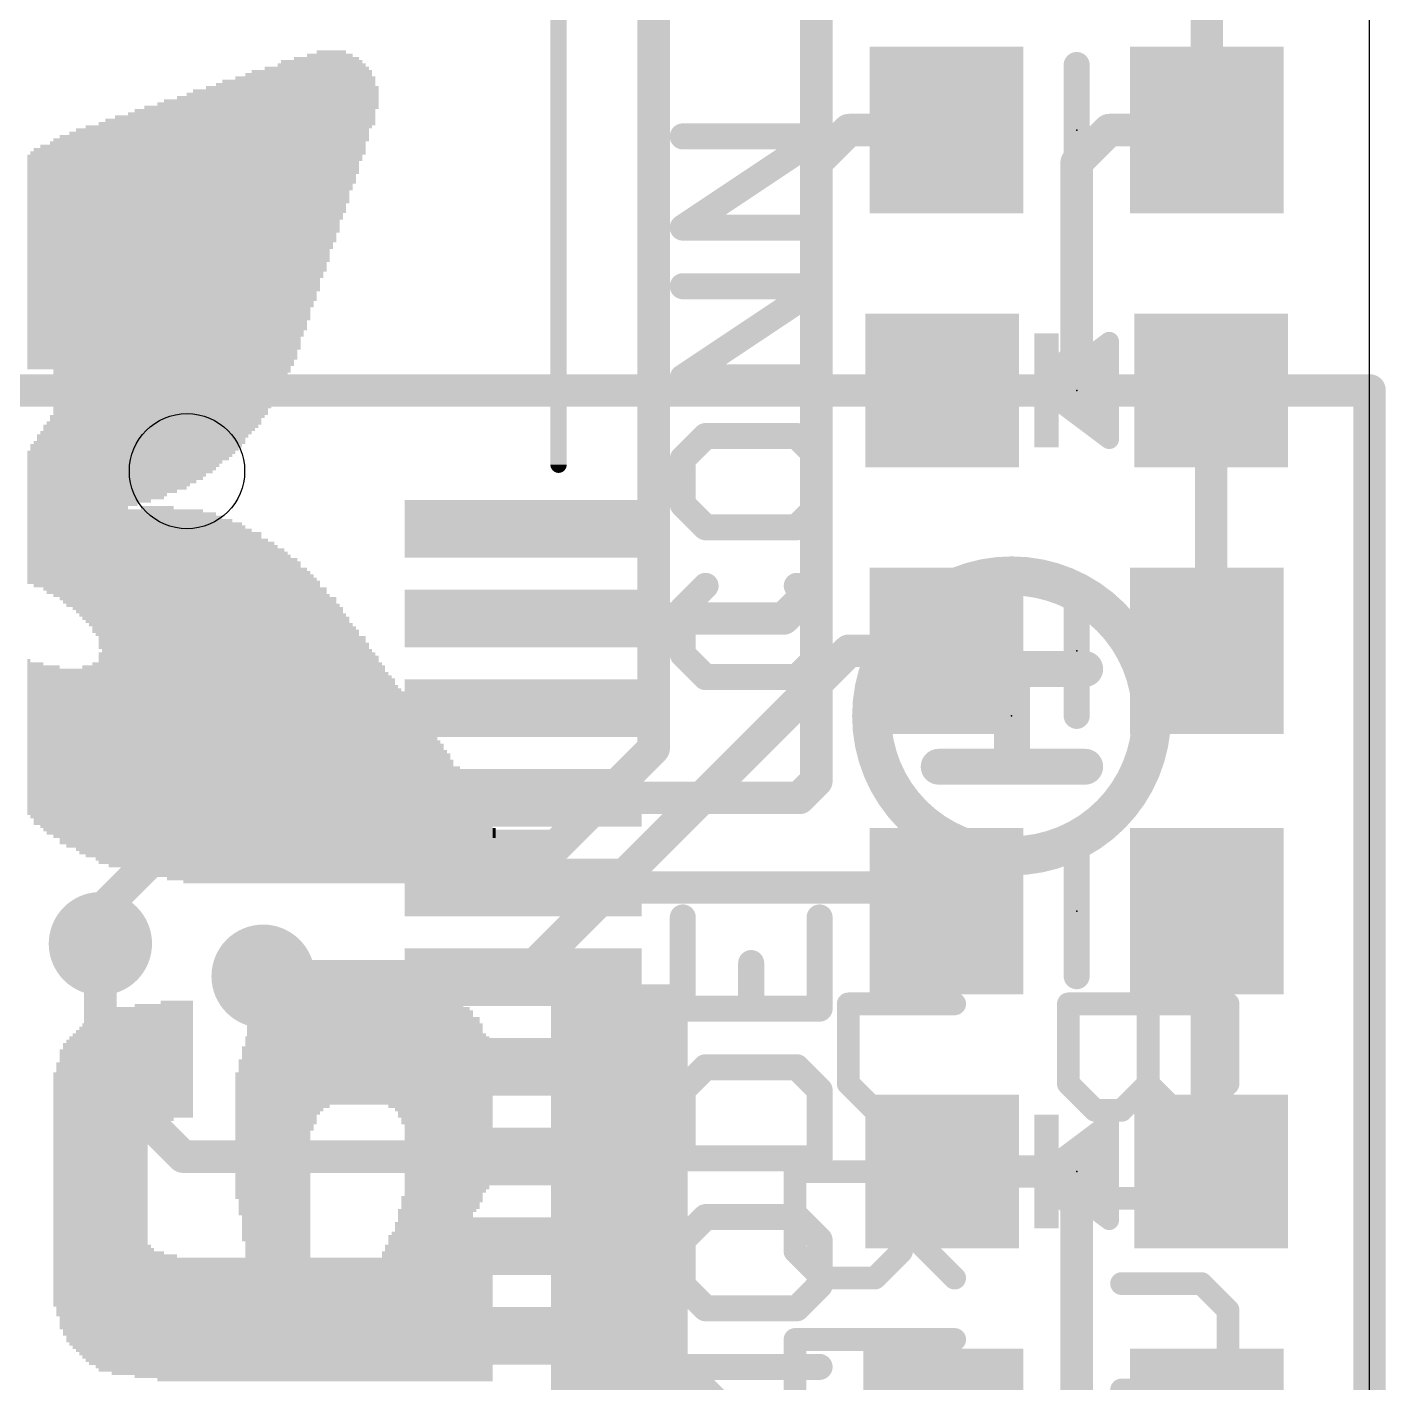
# Model space of a CAD drawing. Extents: x -0.1 to 17.9, y -0.3 to 46.
# Drawn here: x 7.3 to 17.91, y 25.53 to 36.11 of the extents above; entities that cross this region are included whole.
import ezdxf

# ---------------------------------------------------------------- set-up
doc = ezdxf.new("R2010")
doc.units = 0
for name, color, linetype in [('1', 12, 'CONTINUOUS'), ('16', 132, 'CONTINUOUS'), ('18', 110, 'CONTINUOUS'), ('20', 53, 'CONTINUOUS'), ('21', 40, 'CONTINUOUS'), ('22', 6, 'CONTINUOUS'), ('23', 40, 'CONTINUOUS'), ('24', 6, 'CONTINUOUS')]:
    doc.layers.add(name, color=color, linetype=linetype)

# ---------------------------------------------------------------- blocks, each defined once
blk = doc.blocks.new('RECT')
blk.add_solid([(-0.5, -0.5), (0.5, -0.5), (-0.5, 0.5), (0.5, 0.5)])
blk = doc.blocks.new('ROUNDV')
at = {"const_width": 0.5}
blk.add_lwpolyline([(0, -0.25, 1), (0, 0.25, 1), (0, -0.25)], format="xyb", dxfattribs=at)

msp = doc.modelspace()

# ---------------------------------------------------------------- linework, layer by layer
at = {"layer": '1', "const_width": 0.254}
for points in [[(16.51, 35.306), (16.51, 41.148)], [(13.462, 35.052), (13.716, 35.306)], [(13.716, 35.306), (14.478, 35.306)], [(15.494, 35.052), (15.748, 35.306)], [(15.748, 35.306), (16.51, 35.306)], [(13.462, 31.75), (13.462, 35.052)], [(15.494, 33.528), (15.494, 35.052)], [(15.24, 33.274), (15.494, 33.528)], [(17.78, 33.274), (0, 33.274)], [(14.444, 33.274), (15.24, 33.274)], [(16.544, 33.274), (16.544, 31.276)], [(17.78, 0), (17.78, 33.274)], [(13.206, 31.494), (13.462, 31.75)], [(11.175, 31.494), (13.206, 31.494)], [(16.544, 31.276), (16.51, 31.242)], [(13.462, 30.988), (13.716, 31.242)], [(13.716, 31.242), (14.478, 31.242)], [(13.462, 30.226), (13.462, 30.988)], [(13.33, 30.094), (13.462, 30.226)], [(11.175, 30.094), (13.33, 30.094)], [(11.175, 29.394), (14.294, 29.394)], [(14.294, 29.394), (14.478, 29.21)], [(16.51, 29.21), (16.51, 27.212)], [(7.874, 27.94), (7.874, 28.956)], [(9.144, 28.702), (9.144, 28.194)], [(9.344, 27.994), (9.144, 28.194)], [(11.175, 27.994), (9.344, 27.994)], [(8.52, 27.294), (7.874, 27.94)], [(11.175, 27.294), (8.52, 27.294)], [(15.24, 27.178), (14.444, 27.178)], [(15.494, 26.924), (15.24, 27.178)], [(16.51, 27.212), (16.544, 27.178)], [(15.494, 23.876), (15.494, 26.924)]]:
    msp.add_lwpolyline(points, dxfattribs=at)
at = {"layer": '1', "const_width": 0.127}
for points in [[(13.716, 35.3695, 1), (13.716, 35.2425)], [(13.7609, 35.2611, 1), (13.6711, 35.3509)], [(14.478, 35.2425, 1), (14.478, 35.3695)], [(15.748, 35.3695, 1), (15.748, 35.2425)], [(15.7929, 35.2611, 1), (15.7031, 35.3509)], [(16.51, 35.2425, 1), (16.51, 35.3695)], [(16.4465, 35.306, 1), (16.5735, 35.306)], [(13.5255, 35.052, 1), (13.3985, 35.052)], [(13.4171, 35.0969, 1), (13.5069, 35.0071)], [(15.5575, 35.052, 1), (15.4305, 35.052)], [(15.4491, 35.0969, 1), (15.5389, 35.0071)], [(15.5389, 33.4831, 1), (15.4491, 33.5729)], [(15.4305, 33.528, 1), (15.5575, 33.528)], [(14.444, 33.3375, 1), (14.444, 33.2105)], [(15.1951, 33.3189, 1), (15.2849, 33.2291)], [(15.24, 33.2105, 1), (15.24, 33.3375)], [(16.6075, 33.274, 1), (16.4805, 33.274)], [(17.8435, 33.274, 1), (17.7165, 33.274)], [(17.78, 33.2105, 1), (17.78, 33.3375)], [(13.3985, 31.75, 1), (13.5255, 31.75)], [(13.5069, 31.7051, 1), (13.4171, 31.7949)], [(11.175, 31.5575, 1), (11.175, 31.4305)], [(13.1611, 31.5389, 1), (13.2509, 31.4491)], [(13.206, 31.4305, 1), (13.206, 31.5575)], [(16.5889, 31.2311, 1), (16.4991, 31.3209)], [(13.716, 31.3055, 1), (13.716, 31.1785)], [(13.7609, 31.1971, 1), (13.6711, 31.2869)], [(14.478, 31.1785, 1), (14.478, 31.3055)], [(16.4651, 31.2869, 1), (16.5549, 31.1971)], [(16.4805, 31.276, 1), (16.6075, 31.276)], [(13.5255, 30.988, 1), (13.3985, 30.988)], [(13.4171, 31.0329, 1), (13.5069, 30.9431)], [(13.5069, 30.1811, 1), (13.4171, 30.2709)], [(13.3985, 30.226, 1), (13.5255, 30.226)], [(11.175, 30.1575, 1), (11.175, 30.0305)], [(13.2851, 30.1389, 1), (13.3749, 30.0491)], [(13.33, 30.0305, 1), (13.33, 30.1575)], [(11.175, 29.4575, 1), (11.175, 29.3305)], [(14.3389, 29.4389, 1), (14.2491, 29.3491)], [(14.294, 29.3305, 1), (14.294, 29.4575)], [(14.4331, 29.1651, 1), (14.5229, 29.2549)], [(16.5735, 29.21, 1), (16.4465, 29.21)], [(7.9375, 28.956, 1), (7.8105, 28.956)], [(9.2075, 28.702, 1), (9.0805, 28.702)], [(9.1889, 28.2389, 1), (9.0991, 28.1491)], [(9.0805, 28.194, 1), (9.2075, 28.194)], [(9.344, 28.0575, 1), (9.344, 27.9305)], [(9.2991, 27.9491, 1), (9.3889, 28.0389)], [(11.175, 27.9305, 1), (11.175, 28.0575)], [(7.9189, 27.9849, 1), (7.8291, 27.8951)], [(7.8105, 27.94, 1), (7.9375, 27.94)], [(8.52, 27.3575, 1), (8.52, 27.2305)], [(8.4751, 27.2491, 1), (8.5649, 27.3389)], [(11.175, 27.2305, 1), (11.175, 27.3575)], [(14.444, 27.2415, 1), (14.444, 27.1145)], [(15.2849, 27.2229, 1), (15.1951, 27.1331)], [(15.24, 27.1145, 1), (15.24, 27.2415)], [(16.5549, 27.2569, 1), (16.4651, 27.1671)], [(16.4465, 27.212, 1), (16.5735, 27.212)], [(16.4991, 27.1331, 1), (16.5889, 27.2229)], [(15.5575, 26.924, 1), (15.4305, 26.924)], [(15.4491, 26.8791, 1), (15.5389, 26.9689)]]:
    msp.add_lwpolyline(points, format="xyb", dxfattribs=at)
at = {"layer": '16', "const_width": 0.254}
for points in [[(13.462, 30.988), (13.462, 39.116)], [(12.192, 30.48), (12.192, 38.608)], [(17.78, 33.274), (0, 33.274)], [(17.78, 0), (17.78, 33.274)], [(11.176, 28.702), (13.462, 30.988)], [(11.43, 29.718), (12.192, 30.48)], [(7.874, 29.21), (8.382, 29.718)], [(8.382, 29.718), (11.43, 29.718)], [(7.874, 28.956), (7.874, 29.21)], [(11.176, 28.702), (9.144, 28.702)]]:
    msp.add_lwpolyline(points, dxfattribs=at)
at = {"layer": '16', "const_width": 0.127}
for points in [[(17.8435, 33.274, 1), (17.7165, 33.274)], [(17.78, 33.2105, 1), (17.78, 33.3375)], [(13.5069, 30.9431, 1), (13.4171, 31.0329)], [(13.3985, 30.988, 1), (13.5255, 30.988)], [(12.1285, 30.48, 1), (12.2555, 30.48)], [(12.2369, 30.4351, 1), (12.1471, 30.5249)], [(8.382, 29.7815, 1), (8.382, 29.6545)], [(8.4269, 29.6731, 1), (8.3371, 29.7629)], [(11.3851, 29.7629, 1), (11.4749, 29.6731)], [(11.43, 29.6545, 1), (11.43, 29.7815)], [(7.9375, 29.21, 1), (7.8105, 29.21)], [(7.8291, 29.2549, 1), (7.9189, 29.1651)], [(7.8105, 28.956, 1), (7.9375, 28.956)], [(9.144, 28.7655, 1), (9.144, 28.6385)], [(11.1311, 28.7469, 1), (11.2209, 28.6571)], [(11.176, 28.6385, 1), (11.176, 28.7655)]]:
    msp.add_lwpolyline(points, format="xyb", dxfattribs=at)
at = {"layer": '20'}
msp.add_line((17.78, 2.54), (17.78, 43.434), dxfattribs=at)
msp.add_circle((8.55, 32.644), 0.45, dxfattribs=at)
at = {"layer": '21'}
for points, const_width in [([(11.45, 37.294), (11.45, 32.694)], 0.127), ([(15.494, 35.814), (15.494, 34.798)], 0.2032), ([(12.4197, 34.545), (13.4874, 35.2568)], 0.2032), ([(13.4874, 35.2568), (12.4197, 35.2568)], 0.2032), ([(13.4874, 34.545), (12.4197, 34.545)], 0.2032), ([(12.4197, 33.3756), (13.4874, 34.0874)], 0.2032), ([(13.4874, 34.0874), (12.4197, 34.0874)], 0.2032), ([(15.748, 33.655), (15.24, 33.274)], 0.1524), ([(15.748, 32.893), (15.748, 33.655)], 0.1524), ([(15.5787, 33.528), (15.748, 33.528)], 0.1524), ([(13.4874, 33.3756), (12.4197, 33.3756)], 0.2032), ([(15.3755, 33.3756), (15.748, 33.3756)], 0.1524), ([(15.24, 33.274), (15.748, 32.893)], 0.1524), ([(15.3077, 33.2232), (15.748, 33.2232)], 0.1524), ([(15.5109, 33.0708), (15.748, 33.0708)], 0.1524), ([(12.5976, 32.918), (12.4197, 32.7401)], 0.2032), ([(13.3095, 32.918), (12.5976, 32.918)], 0.2032), ([(13.4874, 32.7401), (13.3095, 32.918)], 0.2032), ([(15.7141, 32.9184), (15.748, 32.9184)], 0.1524), ([(12.4197, 32.7401), (12.4197, 32.3841)], 0.2032), ([(13.4874, 32.3841), (13.4874, 32.7401)], 0.2032), ([(12.4197, 32.3841), (12.5976, 32.2062)], 0.2032), ([(13.3095, 32.2062), (13.4874, 32.3841)], 0.2032), ([(12.5976, 32.2062), (13.3095, 32.2062)], 0.2032), ([(12.5976, 31.7486), (12.4197, 31.5707)], 0.2032), ([(13.4874, 31.5707), (13.3095, 31.7486)], 0.2032), ([(15.494, 30.734), (15.494, 31.75)], 0.2032), ([(12.4197, 31.5707), (12.4197, 31.2148)], 0.2032), ([(13.4874, 31.2148), (13.4874, 31.5707)], 0.2032), ([(12.4197, 31.2148), (12.5976, 31.0368)], 0.2032), ([(13.3095, 31.0368), (13.4874, 31.2148)], 0.2032), ([(12.5976, 31.0368), (13.3095, 31.0368)], 0.2032), ([(15.494, 28.702), (15.494, 29.718)], 0.2032), ([(12.4197, 29.1608), (12.4197, 28.449)], 0.2032), ([(13.4874, 28.449), (13.4874, 29.1608)], 0.2032), ([(12.9535, 28.449), (12.9535, 28.8049)], 0.2032), ([(12.4197, 28.449), (13.4874, 28.449)], 0.2032), ([(12.5976, 27.9914), (12.4197, 27.8135)], 0.2032), ([(13.3095, 27.9914), (12.5976, 27.9914)], 0.2032), ([(13.4874, 27.8135), (13.3095, 27.9914)], 0.2032), ([(12.4197, 27.8135), (12.4197, 27.2796)], 0.2032), ([(13.4874, 27.2796), (13.4874, 27.8135)], 0.2032), ([(15.748, 27.559), (15.24, 27.178)], 0.1524), ([(15.748, 26.797), (15.748, 27.559)], 0.1524), ([(15.5787, 27.432), (15.748, 27.432)], 0.1524), ([(12.4197, 27.2796), (13.4874, 27.2796)], 0.2032), ([(15.24, 27.178), (15.748, 26.797)], 0.1524), ([(15.3755, 27.2796), (15.748, 27.2796)], 0.1524), ([(15.3077, 27.1272), (15.748, 27.1272)], 0.1524), ([(15.5109, 26.9748), (15.748, 26.9748)], 0.1524), ([(12.5976, 26.822), (12.4197, 26.6441)], 0.2032), ([(13.3095, 26.822), (12.5976, 26.822)], 0.2032), ([(13.4874, 26.6441), (13.3095, 26.822)], 0.2032), ([(15.7141, 26.8224), (15.748, 26.8224)], 0.1524), ([(12.4197, 26.6441), (12.4197, 26.2882)], 0.2032), ([(13.4874, 26.2882), (13.4874, 26.6441)], 0.2032), ([(12.4197, 26.2882), (12.5976, 26.1102)], 0.2032), ([(13.3095, 26.1102), (13.4874, 26.2882)], 0.2032), ([(12.5976, 26.1102), (13.3095, 26.1102)], 0.2032), ([(12.7756, 25.2967), (12.4197, 25.6526)], 0.2032), ([(12.4197, 25.6526), (13.4874, 25.6526)], 0.2032), ([(15.494, 25.654), (15.494, 24.638)], 0.2032)]:
    msp.add_lwpolyline(points, dxfattribs=dict(at, const_width=const_width))
for points, const_width in [([(15.5448, 35.814, 1), (15.4432, 35.814)], 0.1016), ([(12.4197, 35.3076, 1), (12.4197, 35.206)], 0.1016), ([(13.5156, 35.2145, 1), (13.4592, 35.2991)], 0.1016), ([(13.4874, 35.206, 1), (13.4874, 35.3076)], 0.1016), ([(15.4432, 34.798, 1), (15.5448, 34.798)], 0.1016), ([(12.4197, 34.5958, 1), (12.4197, 34.4942)], 0.1016), ([(12.3915, 34.5873, 1), (12.4479, 34.5027)], 0.1016), ([(13.4874, 34.4942, 1), (13.4874, 34.5958)], 0.1016), ([(12.4197, 34.1382, 1), (12.4197, 34.0366)], 0.1016), ([(13.5156, 34.0451, 1), (13.4592, 34.1297)], 0.1016), ([(13.4874, 34.0366, 1), (13.4874, 34.1382)], 0.1016), ([(15.7861, 33.655, 1), (15.7099, 33.655)], 0.0762), ([(15.7709, 33.6245, 1), (15.7251, 33.6855)], 0.0762), ([(15.5787, 33.5661, 1), (15.5787, 33.4899)], 0.0762), ([(15.748, 33.4899, 1), (15.748, 33.5661)], 0.0762), ([(12.4197, 33.4264, 1), (12.4197, 33.3248)], 0.1016), ([(12.3915, 33.4179, 1), (12.4479, 33.3333)], 0.1016), ([(13.4874, 33.3248, 1), (13.4874, 33.4264)], 0.1016), ([(15.3755, 33.4137, 1), (15.3755, 33.3375)], 0.0762), ([(15.748, 33.3375, 1), (15.748, 33.4137)], 0.0762), ([(15.2629, 33.3045, 1), (15.2171, 33.2435)], 0.0762), ([(15.2171, 33.3045, 1), (15.2629, 33.2435)], 0.0762), ([(15.3077, 33.2613, 1), (15.3077, 33.1851)], 0.0762), ([(15.748, 33.1851, 1), (15.748, 33.2613)], 0.0762), ([(15.5109, 33.1089, 1), (15.5109, 33.0327)], 0.0762), ([(15.748, 33.0327, 1), (15.748, 33.1089)], 0.0762), ([(12.5976, 32.9688, 1), (12.5976, 32.8672)], 0.1016), ([(12.6336, 32.8821, 1), (12.5617, 32.9539)], 0.1016), ([(13.3454, 32.9539, 1), (13.2735, 32.8821)], 0.1016), ([(13.3095, 32.8672, 1), (13.3095, 32.9688)], 0.1016), ([(15.7141, 32.9565, 1), (15.7141, 32.8803)], 0.0762), ([(15.748, 32.8803, 1), (15.748, 32.9565)], 0.0762), ([(15.7099, 32.893, 1), (15.7861, 32.893)], 0.0762), ([(15.7251, 32.8625, 1), (15.7709, 32.9235)], 0.0762), ([(12.4705, 32.7401, 1), (12.3689, 32.7401)], 0.1016), ([(12.3838, 32.776, 1), (12.4556, 32.7041)], 0.1016), ([(13.5382, 32.7401, 1), (13.4366, 32.7401)], 0.1016), ([(13.4515, 32.7041, 1), (13.5233, 32.776)], 0.1016), ([(11.4183, 32.694, 1), (11.4818, 32.694)], 0.0635), ([(12.4556, 32.4201, 1), (12.3838, 32.3482)], 0.1016), ([(13.5233, 32.3482, 1), (13.4515, 32.4201)], 0.1016), ([(12.3689, 32.3841, 1), (12.4705, 32.3841)], 0.1016), ([(13.4366, 32.3841, 1), (13.5382, 32.3841)], 0.1016), ([(12.5976, 32.257, 1), (12.5976, 32.1554)], 0.1016), ([(12.5617, 32.1703, 1), (12.6336, 32.2421)], 0.1016), ([(13.2735, 32.2421, 1), (13.3454, 32.1703)], 0.1016), ([(13.3095, 32.1554, 1), (13.3095, 32.257)], 0.1016), ([(12.6336, 31.7127, 1), (12.5617, 31.7845)], 0.1016), ([(13.3454, 31.7845, 1), (13.2735, 31.7127)], 0.1016), ([(15.5448, 31.75, 1), (15.4432, 31.75)], 0.1016), ([(12.4705, 31.5707, 1), (12.3689, 31.5707)], 0.1016), ([(12.3838, 31.6066, 1), (12.4556, 31.5347)], 0.1016), ([(13.5382, 31.5707, 1), (13.4366, 31.5707)], 0.1016), ([(13.4515, 31.5347, 1), (13.5233, 31.6066)], 0.1016), ([(12.4556, 31.2507, 1), (12.3838, 31.1788)], 0.1016), ([(13.5233, 31.1788, 1), (13.4515, 31.2507)], 0.1016), ([(12.3689, 31.2148, 1), (12.4705, 31.2148)], 0.1016), ([(13.4366, 31.2148, 1), (13.5382, 31.2148)], 0.1016), ([(12.5976, 31.0876, 1), (12.5976, 30.986)], 0.1016), ([(12.5617, 31.0009, 1), (12.6336, 31.0727)], 0.1016), ([(13.2735, 31.0727, 1), (13.3454, 31.0009)], 0.1016), ([(13.3095, 30.986, 1), (13.3095, 31.0876)], 0.1016), ([(15.4432, 30.734, 1), (15.5448, 30.734)], 0.1016), ([(15.5448, 29.718, 1), (15.4432, 29.718)], 0.1016), ([(12.4705, 29.1608, 1), (12.3689, 29.1608)], 0.1016), ([(13.5382, 29.1608, 1), (13.4366, 29.1608)], 0.1016), ([(13.0043, 28.8049, 1), (12.9027, 28.8049)], 0.1016), ([(15.4432, 28.702, 1), (15.5448, 28.702)], 0.1016), ([(12.4197, 28.4998, 1), (12.4197, 28.3982)], 0.1016), ([(13.4874, 28.3982, 1), (13.4874, 28.4998)], 0.1016), ([(12.3689, 28.449, 1), (12.4705, 28.449)], 0.1016), ([(12.9027, 28.449, 1), (13.0043, 28.449)], 0.1016), ([(13.4366, 28.449, 1), (13.5382, 28.449)], 0.1016), ([(12.5976, 28.0422, 1), (12.5976, 27.9406)], 0.1016), ([(12.6336, 27.9555, 1), (12.5617, 28.0273)], 0.1016), ([(13.3454, 28.0273, 1), (13.2735, 27.9555)], 0.1016), ([(13.3095, 27.9406, 1), (13.3095, 28.0422)], 0.1016), ([(12.4705, 27.8135, 1), (12.3689, 27.8135)], 0.1016), ([(12.3838, 27.8494, 1), (12.4556, 27.7775)], 0.1016), ([(13.5382, 27.8135, 1), (13.4366, 27.8135)], 0.1016), ([(13.4515, 27.7775, 1), (13.5233, 27.8494)], 0.1016), ([(15.7861, 27.559, 1), (15.7099, 27.559)], 0.0762), ([(15.7709, 27.5285, 1), (15.7251, 27.5895)], 0.0762), ([(15.5787, 27.4701, 1), (15.5787, 27.3939)], 0.0762), ([(15.748, 27.3939, 1), (15.748, 27.4701)], 0.0762), ([(12.4197, 27.3304, 1), (12.4197, 27.2288)], 0.1016), ([(13.4874, 27.2288, 1), (13.4874, 27.3304)], 0.1016), ([(12.3689, 27.2796, 1), (12.4705, 27.2796)], 0.1016), ([(13.4366, 27.2796, 1), (13.5382, 27.2796)], 0.1016), ([(15.2629, 27.2085, 1), (15.2171, 27.1475)], 0.0762), ([(15.3755, 27.3177, 1), (15.3755, 27.2415)], 0.0762), ([(15.748, 27.2415, 1), (15.748, 27.3177)], 0.0762), ([(15.2171, 27.2085, 1), (15.2629, 27.1475)], 0.0762), ([(15.3077, 27.1653, 1), (15.3077, 27.0891)], 0.0762), ([(15.748, 27.0891, 1), (15.748, 27.1653)], 0.0762), ([(15.5109, 27.0129, 1), (15.5109, 26.9367)], 0.0762), ([(15.748, 26.9367, 1), (15.748, 27.0129)], 0.0762), ([(12.5976, 26.8728, 1), (12.5976, 26.7712)], 0.1016), ([(12.6336, 26.7861, 1), (12.5617, 26.8579)], 0.1016), ([(13.3454, 26.8579, 1), (13.2735, 26.7861)], 0.1016), ([(13.3095, 26.7712, 1), (13.3095, 26.8728)], 0.1016), ([(15.7141, 26.8605, 1), (15.7141, 26.7843)], 0.0762), ([(15.7099, 26.797, 1), (15.7861, 26.797)], 0.0762), ([(15.7251, 26.7665, 1), (15.7709, 26.8275)], 0.0762), ([(15.748, 26.7843, 1), (15.748, 26.8605)], 0.0762), ([(12.4705, 26.6441, 1), (12.3689, 26.6441)], 0.1016), ([(12.3838, 26.68, 1), (12.4556, 26.6081)], 0.1016), ([(13.5382, 26.6441, 1), (13.4366, 26.6441)], 0.1016), ([(13.4515, 26.6081, 1), (13.5233, 26.68)], 0.1016), ([(12.4556, 26.3241, 1), (12.3838, 26.2522)], 0.1016), ([(12.3689, 26.2882, 1), (12.4705, 26.2882)], 0.1016), ([(13.4366, 26.2882, 1), (13.5382, 26.2882)], 0.1016), ([(13.5233, 26.2522, 1), (13.4515, 26.3241)], 0.1016), ([(12.5976, 26.161, 1), (12.5976, 26.0594)], 0.1016), ([(12.5617, 26.0743, 1), (12.6336, 26.1461)], 0.1016), ([(13.2735, 26.1461, 1), (13.3454, 26.0743)], 0.1016), ([(13.3095, 26.0594, 1), (13.3095, 26.161)], 0.1016), ([(12.4556, 25.6885, 1), (12.3838, 25.6167)], 0.1016), ([(12.4197, 25.7034, 1), (12.4197, 25.6018)], 0.1016), ([(13.4874, 25.6018, 1), (13.4874, 25.7034)], 0.1016), ([(15.5448, 25.654, 1), (15.4432, 25.654)], 0.1016)]:
    msp.add_lwpolyline(points, format="xyb", dxfattribs=dict(at, const_width=const_width))
at = {"layer": '22'}
for points, const_width in [([(14.986, 29.6416, 1), (14.986, 31.8264, 1), (14.986, 29.6416)], 0.3048), ([(14.4168, 31.1697, 1), (14.4168, 31.03)], 0.1397), ([(15.0587, 31.0998, 1), (14.919, 31.0998)], 0.1397), ([(15.5608, 31.03, 1), (15.5608, 31.1697)], 0.1397), ([(14.4168, 30.407, 1), (14.4168, 30.2673)], 0.1397), ([(15.5608, 30.2673, 1), (15.5608, 30.407)], 0.1397), ([(14.919, 30.3372, 1), (15.0587, 30.3372)], 0.1397), ([(13.7111, 28.5306, 1), (13.7111, 28.4416)], 0.0889), ([(13.7555, 28.4861, 1), (13.6666, 28.4861)], 0.0889), ([(14.5415, 28.4416, 1), (14.5415, 28.5306)], 0.0889), ([(15.4294, 28.5306, 1), (15.4294, 28.4416)], 0.0889), ([(15.4739, 28.4861, 1), (15.385, 28.4861)], 0.0889), ([(16.0967, 28.4861, 1), (16.0078, 28.4861)], 0.0889), ([(16.7196, 28.4861, 1), (16.6306, 28.4861)], 0.0889), ([(16.6751, 28.4416, 1), (16.6751, 28.5306)], 0.0889), ([(13.7425, 27.8947, 1), (13.6796, 27.8318)], 0.0889), ([(13.6666, 27.8633, 1), (13.7555, 27.8633)], 0.0889), ([(15.4609, 27.8947, 1), (15.398, 27.8318)], 0.0889), ([(15.385, 27.8633, 1), (15.4739, 27.8633)], 0.0889), ([(16.0837, 27.8947, 1), (16.0208, 27.8318)], 0.0889), ([(16.0078, 27.8633, 1), (16.0967, 27.8633)], 0.0889), ([(16.0837, 27.8318, 1), (16.0208, 27.8947)], 0.0889), ([(16.6306, 27.8633, 1), (16.7196, 27.8633)], 0.0889), ([(16.7065, 27.8318, 1), (16.6437, 27.8947)], 0.0889), ([(13.9187, 27.7001, 1), (13.9187, 27.6112)], 0.0889), ([(13.8872, 27.6242, 1), (13.9501, 27.6871)], 0.0889), ([(14.5415, 27.6112, 1), (14.5415, 27.7001)], 0.0889), ([(15.637, 27.7001, 1), (15.637, 27.6112)], 0.0889), ([(15.6056, 27.6242, 1), (15.6685, 27.6871)], 0.0889), ([(15.8132, 27.6871, 1), (15.8761, 27.6242)], 0.0889), ([(15.8447, 27.6112, 1), (15.8447, 27.7001)], 0.0889), ([(16.2599, 27.7001, 1), (16.2599, 27.6112)], 0.0889), ([(16.2285, 27.6242, 1), (16.2913, 27.6871)], 0.0889), ([(16.4361, 27.6871, 1), (16.4989, 27.6242)], 0.0889), ([(16.4675, 27.6112, 1), (16.4675, 27.7001)], 0.0889), ([(13.2958, 27.2208, 1), (13.2958, 27.1319)], 0.0889), ([(13.3403, 27.1764, 1), (13.2514, 27.1764)], 0.0889), ([(14.1707, 27.1764, 1), (14.0818, 27.1764)], 0.0889), ([(14.5415, 27.1319, 1), (14.5415, 27.2208)], 0.0889), ([(15.4739, 27.1764, 1), (15.385, 27.1764)], 0.0889), ([(16.7196, 27.1764, 1), (16.6306, 27.1764)], 0.0889), ([(15.4294, 27.0132, 1), (15.4294, 26.9243)], 0.0889), ([(16.6751, 26.9243, 1), (16.6751, 27.0132)], 0.0889), ([(15.385, 26.9688, 1), (15.4739, 26.9688)], 0.0889), ([(14.1577, 26.7926, 1), (14.0949, 26.7297)], 0.0889), ([(16.6306, 26.7612, 1), (16.7196, 26.7612)], 0.0889), ([(13.3273, 26.585, 1), (13.2644, 26.5221)], 0.0889), ([(14.1577, 26.5221, 1), (14.0949, 26.585)], 0.0889), ([(13.2514, 26.5535, 1), (13.3403, 26.5535)], 0.0889), ([(14.0818, 26.5535, 1), (14.1707, 26.5535)], 0.0889), ([(13.5034, 26.3904, 1), (13.5034, 26.3015)], 0.0889), ([(13.472, 26.3145, 1), (13.5349, 26.3774)], 0.0889), ([(13.8872, 26.3774, 1), (13.9501, 26.3145)], 0.0889), ([(13.9187, 26.3015, 1), (13.9187, 26.3904)], 0.0889), ([(14.5101, 26.3145, 1), (14.5729, 26.3774)], 0.0889), ([(15.8447, 26.3477, 1), (15.8447, 26.2588)], 0.0889), ([(16.4989, 26.3347, 1), (16.4361, 26.2718)], 0.0889), ([(16.4675, 26.2588, 1), (16.4675, 26.3477)], 0.0889), ([(16.7196, 26.0956, 1), (16.6306, 26.0956)], 0.0889), ([(16.6437, 26.0642, 1), (16.7065, 26.127)], 0.0889), ([(13.2958, 25.9111, 1), (13.2958, 25.8222)], 0.0889), ([(13.3403, 25.8666, 1), (13.2514, 25.8666)], 0.0889), ([(13.9631, 25.8666, 1), (13.8742, 25.8666)], 0.0889), ([(14.5415, 25.8222, 1), (14.5415, 25.9111)], 0.0889), ([(15.8447, 25.5172, 1), (15.8447, 25.4283)], 0.0889), ([(16.6751, 25.4283, 1), (16.6751, 25.5172)], 0.0889)]:
    msp.add_lwpolyline(points, format="xyb", dxfattribs=dict(at, const_width=const_width))
for points, const_width in [([(15.5608, 31.0998), (14.4168, 31.0998)], 0.2794), ([(14.9888, 31.0998), (14.9888, 30.3372)], 0.2794), ([(14.4168, 30.3372), (15.5608, 30.3372)], 0.2794), ([(14.5415, 28.4861), (13.7111, 28.4861)], 0.1778), ([(13.7111, 28.4861), (13.7111, 27.8633)], 0.1778), ([(16.6751, 28.4861), (15.4294, 28.4861)], 0.1778), ([(15.4294, 28.4861), (15.4294, 27.8633)], 0.1778), ([(16.0523, 28.4861), (16.0523, 27.8633)], 0.1778), ([(16.6751, 27.8633), (16.6751, 28.4861)], 0.1778), ([(13.7111, 27.8633), (13.9187, 27.6557)], 0.1778), ([(15.4294, 27.8633), (15.637, 27.6557)], 0.1778), ([(15.8447, 27.6557), (16.0523, 27.8633)], 0.1778), ([(16.0523, 27.8633), (16.2599, 27.6557)], 0.1778), ([(16.4675, 27.6557), (16.6751, 27.8633)], 0.1778), ([(13.9187, 27.6557), (14.5415, 27.6557)], 0.1778), ([(15.637, 27.6557), (15.8447, 27.6557)], 0.1778), ([(16.2599, 27.6557), (16.4675, 27.6557)], 0.1778), ([(14.5415, 27.1764), (13.2958, 27.1764)], 0.1778), ([(13.2958, 27.1764), (13.2958, 26.5535)], 0.1778), ([(14.1263, 26.5535), (14.1263, 27.1764)], 0.1778), ([(15.4294, 27.1764), (15.4294, 26.9688)], 0.1778), ([(16.6751, 27.1764), (16.6751, 26.7612)], 0.1778), ([(15.4294, 26.9688), (16.6751, 26.9688)], 0.1778), ([(14.1263, 26.7612), (14.5415, 26.3459)], 0.1778), ([(13.2958, 26.5535), (13.5034, 26.3459)], 0.1778), ([(13.9187, 26.3459), (14.1263, 26.5535)], 0.1778), ([(13.5034, 26.3459), (13.9187, 26.3459)], 0.1778), ([(15.8447, 26.3032), (16.4675, 26.3032)], 0.1778), ([(16.4675, 26.3032), (16.6751, 26.0956)], 0.1778), ([(16.6751, 26.0956), (16.6751, 25.4728)], 0.1778), ([(14.5415, 25.8666), (13.2958, 25.8666)], 0.1778), ([(13.2958, 25.8666), (13.2958, 25.0362)], 0.1778), ([(13.9187, 25.8666), (13.9187, 25.4514)], 0.1778), ([(16.6751, 25.4728), (15.8447, 25.4728)], 0.1778)]:
    msp.add_lwpolyline(points, dxfattribs=dict(at, const_width=const_width))
at = {"layer": '23'}
for p in [(15.494, 35.306), (15.494, 33.274), (15.494, 31.242), (15.494, 29.21), (15.494, 27.178)]:
    msp.add_point(p, dxfattribs=at)
at = {"layer": '24'}
msp.add_point((14.986, 30.734), dxfattribs=at)

# ---------------------------------------------------------------- block references
at = {"layer": '1'}
for p, xscale, yscale in [((14.478, 35.306), 1.2, 1.3), ((16.51, 35.306), 1.2, 1.3), ((11.175, 32.194), 1.85, 0.45), ((11.175, 31.494), 1.85, 0.45), ((11.175, 30.794), 1.85, 0.45), ((11.175, 30.094), 1.85, 0.45), ((11.175, 29.394), 1.85, 0.45), ((11.175, 28.694), 1.85, 0.45), ((11.175, 27.994), 1.85, 0.45), ((11.175, 27.294), 1.85, 0.45), ((11.175, 26.594), 1.85, 0.45), ((11.175, 25.894), 1.85, 0.45), ((14.478, 25.146), 1.2, 1.3), ((16.51, 25.146), 1.2, 1.3)]:
    msp.add_blockref('RECT', p, dxfattribs=dict(at, xscale=xscale, yscale=yscale))
at = {"layer": '1', "xscale": 1.2}
for p, yscale, rotation in [((14.444, 33.274), 1.2, 90), ((16.544, 33.274), 1.2, 90), ((14.478, 31.242), 1.3, 180), ((16.51, 31.242), 1.3, 180), ((14.478, 29.21), 1.3, 180), ((16.51, 29.21), 1.3, 180), ((14.444, 27.178), 1.2, 90), ((16.544, 27.178), 1.2, 90)]:
    msp.add_blockref('RECT', p, dxfattribs=dict(at, yscale=yscale, rotation=rotation))
at = {"layer": '18', "xscale": 0.8064, "yscale": 0.8064}
for p in [(7.874, 28.956), (7.874, 28.956), (9.144, 28.702), (9.144, 28.702)]:
    msp.add_blockref('ROUNDV', p, dxfattribs=at)
at = {"layer": '21', "xscale": 0.889, "yscale": 0.1905, "rotation": 90}
for p in [(15.2583, 33.274), (15.2583, 27.178)]:
    msp.add_blockref('RECT', p, dxfattribs=at)
at = {"layer": '22', "yscale": 0.0254, "rotation": 270}
for p, xscale in [((9.2964, 34.5821), 2.54), ((9.3218, 34.6075), 2.4892), ((9.3472, 34.6329), 2.4384), ((9.3726, 34.6583), 2.3876), ((9.398, 34.6964), 2.3622), ((9.4234, 34.7345), 2.286), ((9.4488, 34.7853), 2.1844), ((9.4742, 34.8107), 2.1336), ((9.4996, 34.8615), 2.0828), ((9.525, 34.9123), 1.9812), ((9.5504, 34.9377), 1.9304), ((9.5758, 34.9885), 1.8796), ((9.6012, 35.0393), 1.778), ((9.6266, 35.0647), 1.7272), ((9.652, 35.1028), 1.651), ((9.6774, 35.1536), 1.5494), ((9.7028, 35.179), 1.4986), ((9.7282, 35.2171), 1.4224), ((9.7536, 35.2679), 1.3208), ((9.779, 35.2933), 1.27), ((9.8044, 35.3187), 1.1684), ((9.8298, 35.3695), 1.0668), ((9.8552, 35.3822), 0.9906), ((9.8806, 35.4203), 0.9144), ((9.906, 35.4584), 0.7874), ((9.017, 34.3281), 2.8448), ((9.0424, 34.3408), 2.8194), ((9.0678, 34.3662), 2.8194), ((9.0932, 34.3789), 2.794), ((9.1186, 34.3916), 2.7686), ((9.144, 34.417), 2.7178), ((9.1694, 34.4424), 2.7178), ((9.1948, 34.4678), 2.667), ((9.2202, 34.4932), 2.6162), ((9.2456, 34.4932), 2.6162), ((9.271, 34.544), 2.5654), ((9.9314, 35.4711), 0.7112), ((9.9568, 35.5092), 0.5842), ((9.9822, 35.5473), 0.4572), ((8.7122, 34.1376), 3.0226), ((8.7376, 34.1376), 3.0226), ((8.763, 34.1503), 2.9972), ((8.7884, 34.1757), 2.9972), ((8.8138, 34.1884), 2.9718), ((8.8392, 34.2138), 2.9718), ((8.8646, 34.2138), 2.9718), ((8.89, 34.2265), 2.9464), ((8.9154, 34.2392), 2.921), ((8.9408, 34.2646), 2.921), ((8.9662, 34.2773), 2.8956), ((8.9916, 34.29), 2.8702), ((10.0076, 35.5346), 0.381), ((10.033, 35.56), 0.1778), ((8.382, 33.9979), 3.0988), ((8.4074, 34.0106), 3.0734), ((8.4328, 34.0106), 3.0734), ((8.4582, 34.0106), 3.0734), ((8.4836, 34.036), 3.0734), ((8.509, 34.036), 3.0734), ((8.5344, 34.036), 3.0734), ((8.5598, 34.0614), 3.0734), ((8.5852, 34.0741), 3.048), ((8.6106, 34.0868), 3.0734), ((8.636, 34.0995), 3.048), ((8.6614, 34.0995), 3.048), ((8.6868, 34.1122), 3.0226), ((8.001, 32.4866), 5.8674), ((8.0264, 32.4866), 5.8674), ((8.0518, 32.4739), 5.8928), ((8.0772, 32.4739), 5.8928), ((8.1026, 33.909), 3.0734), ((8.128, 33.909), 3.0734), ((8.1534, 33.9217), 3.0988), ((8.1788, 33.9344), 3.0734), ((8.2042, 33.9344), 3.0734), ((8.2296, 33.9471), 3.0988), ((8.255, 33.9471), 3.0988), ((8.2804, 33.9598), 3.0734), ((8.3058, 33.9598), 3.0734), ((8.3312, 33.9725), 3.0988), ((8.3566, 33.9725), 3.0988), ((7.6962, 33.4264), 3.7846), ((7.7216, 33.4137), 3.81), ((7.747, 33.401), 3.8354), ((7.7724, 33.401), 3.8862), ((7.7978, 33.3883), 3.9116), ((7.8232, 33.3629), 3.9624), ((7.8486, 33.3502), 3.9878), ((7.874, 33.3121), 4.1148), ((7.8994, 32.4739), 5.7912), ((7.9248, 32.4866), 5.8166), ((7.9502, 32.4739), 5.842), ((7.9756, 32.4739), 5.842), ((7.493, 34.3281), 1.778), ((7.5184, 34.3154), 1.8542), ((7.5438, 34.3027), 1.8796), ((7.5692, 33.4518), 3.6322), ((7.5946, 33.4391), 3.6576), ((7.62, 33.4264), 3.683), ((7.6454, 33.4391), 3.7084), ((7.6708, 33.4264), 3.7338), ((7.3152, 34.2773), 1.6764), ((7.3406, 34.29), 1.7018), ((7.366, 34.3027), 1.7272), ((7.3914, 34.3027), 1.7272), ((7.4168, 34.3154), 1.7526), ((7.4422, 34.3154), 1.7526), ((7.4676, 34.3154), 1.7526), ((7.5438, 32.4358), 1.5494), ((7.5184, 32.4104), 1.4986), ((7.4422, 32.3596), 1.2954), ((7.4676, 32.3596), 1.3462), ((7.493, 32.385), 1.397), ((7.366, 32.3088), 1.143), ((7.3914, 32.3342), 1.1938), ((7.4168, 32.3469), 1.2192), ((7.3152, 32.2834), 1.0414), ((7.3406, 32.3088), 1.0922), ((8.1026, 30.9245), 2.8448), ((8.128, 30.9245), 2.8448), ((8.1534, 30.9245), 2.8448), ((8.1788, 30.9245), 2.8448), ((8.2042, 30.9372), 2.8702), ((8.2296, 30.9245), 2.8956), ((8.255, 30.9245), 2.8956), ((8.2804, 30.9245), 2.8956), ((8.3058, 30.9245), 2.8956), ((8.3312, 30.9245), 2.8956), ((8.3566, 30.9245), 2.8956), ((8.382, 30.9245), 2.8956), ((8.4074, 30.9118), 2.921), ((8.4328, 30.9118), 2.921), ((8.4582, 30.8991), 2.8956), ((8.4836, 30.8991), 2.8956), ((8.509, 30.8991), 2.8956), ((8.5344, 30.8864), 2.921), ((8.5598, 30.8864), 2.921), ((8.5852, 30.8864), 2.921), ((8.6106, 30.8864), 2.921), ((8.636, 30.8864), 2.921), ((8.6614, 30.8864), 2.921), ((8.6868, 30.8737), 2.8956), ((8.7122, 30.8737), 2.8956), ((8.7376, 30.8737), 2.8956), ((8.763, 30.8737), 2.8956), ((8.7884, 30.861), 2.8702), ((8.8138, 30.861), 2.8702), ((8.8392, 30.8483), 2.8448), ((8.8646, 30.8483), 2.8448), ((8.89, 30.8483), 2.8448), ((8.9154, 30.8356), 2.8194), ((8.9408, 30.8356), 2.8194), ((8.9662, 30.8356), 2.8194), ((8.9916, 30.8229), 2.794), ((9.017, 30.8102), 2.7686), ((9.0424, 30.8102), 2.7686), ((9.0678, 30.7975), 2.7432), ((9.0932, 30.7975), 2.7432), ((9.1186, 30.7975), 2.7432), ((9.144, 30.7721), 2.6924), ((9.1694, 30.7721), 2.6924), ((9.1948, 30.7594), 2.667), ((9.2202, 30.7594), 2.667), ((9.2456, 30.7467), 2.6416), ((9.271, 30.734), 2.6162), ((9.2964, 30.734), 2.6162), ((9.3218, 30.7213), 2.5908), ((9.3472, 30.7086), 2.5654), ((9.3726, 30.6959), 2.54), ((9.398, 30.6959), 2.54), ((9.4234, 30.6832), 2.5146), ((9.4488, 30.6578), 2.4638), ((9.4742, 30.6578), 2.4638), ((9.4996, 30.6451), 2.4384), ((9.525, 30.6324), 2.413), ((9.5504, 30.6197), 2.3876), ((9.5758, 30.607), 2.3622), ((9.6012, 30.5816), 2.3114), ((9.6266, 30.5816), 2.3114), ((9.652, 30.5562), 2.2606), ((9.6774, 30.5435), 2.2352), ((9.7028, 30.5435), 2.2352), ((9.7282, 30.5181), 2.1844), ((9.7536, 30.5054), 2.159), ((9.779, 30.48), 2.1082), ((9.8044, 30.4673), 2.0828), ((9.8298, 30.4419), 2.032), ((9.8552, 30.4292), 2.0066), ((9.8806, 30.4165), 1.9812), ((9.906, 30.3911), 1.9304), ((9.9314, 30.3911), 1.9304), ((9.9568, 30.3657), 1.8796), ((7.3152, 30.5689), 1.2192), ((7.874, 30.4038), 1.651), ((9.9822, 30.3403), 1.8288), ((10.0076, 30.3276), 1.8034), ((10.033, 30.3149), 1.778), ((7.3406, 30.5435), 1.2192), ((7.366, 30.5181), 1.27), ((7.3914, 30.5181), 1.27), ((7.4168, 30.5054), 1.2954), ((7.4422, 30.48), 1.2954), ((7.4676, 30.4673), 1.3208), ((7.493, 30.4673), 1.3208), ((7.5184, 30.4546), 1.3462), ((7.5438, 30.4546), 1.3462), ((7.5692, 30.4165), 1.3716), ((7.5946, 30.4165), 1.3716), ((7.62, 30.4038), 1.397), ((7.6454, 30.4038), 1.397), ((7.6708, 30.4038), 1.397), ((7.6962, 30.3911), 1.4224), ((7.7216, 30.3784), 1.4478), ((7.747, 30.3911), 1.4732), ((7.7724, 30.3784), 1.4986), ((7.7978, 30.3784), 1.4986), ((7.8232, 30.3911), 1.524), ((7.8486, 30.3784), 1.5494), ((10.0584, 30.2895), 1.7272), ((10.0838, 30.2768), 1.7018), ((10.1092, 30.2514), 1.651), ((10.1346, 30.2387), 1.6256), ((10.16, 30.226), 1.6002), ((10.1854, 30.2006), 1.5494), ((10.2108, 30.1879), 1.524), ((10.2362, 30.1752), 1.4986), ((10.2616, 30.1498), 1.4478), ((10.287, 30.1371), 1.4224), ((10.3124, 30.1244), 1.397), ((10.3378, 30.099), 1.3462), ((10.3632, 30.0863), 1.3208), ((10.3886, 30.0736), 1.2954), ((10.414, 30.0482), 1.2446), ((10.4394, 30.0228), 1.1938), ((10.4648, 30.0228), 1.1938), ((10.4902, 29.9974), 1.143), ((10.5156, 29.9847), 1.1176), ((10.541, 29.972), 1.0922), ((10.5664, 29.9466), 1.0414), ((10.5918, 29.9339), 1.016), ((10.6172, 29.9085), 0.9652), ((10.6426, 29.8831), 0.9144), ((10.668, 29.8831), 0.9144), ((10.6934, 29.8704), 0.8382), ((10.7188, 29.8577), 0.8128), ((10.7442, 29.8577), 0.762), ((10.7696, 29.8323), 0.7112), ((10.795, 29.8323), 0.6604), ((10.8204, 29.8069), 0.6096), ((10.8458, 29.8196), 0.5334), ((10.8712, 29.8069), 0.4572), ((10.8966, 29.8069), 0.4064), ((10.922, 29.8069), 0.3048), ((10.9474, 29.8196), 0.0762), ((9.8044, 28.1686), 0.9398), ((9.8298, 28.1686), 0.9398), ((9.8552, 28.1686), 0.9398), ((9.8806, 28.1686), 0.9398), ((9.906, 28.1686), 0.9398), ((9.9314, 28.1686), 0.9398), ((9.9568, 28.1686), 0.9398), ((9.9822, 28.1686), 0.9398), ((10.0076, 28.1686), 0.9398), ((10.033, 28.1686), 0.9398), ((10.0584, 28.1686), 0.9398), ((10.0838, 28.1686), 0.9398), ((10.1092, 28.1686), 0.9398), ((10.1346, 28.1559), 0.9652), ((10.16, 28.1559), 0.9652), ((10.1854, 28.1432), 0.9906), ((11.4046, 18.034), 21.209), ((11.43, 18.034), 21.209), ((11.4554, 18.034), 21.209), ((11.4808, 18.034), 21.209), ((11.5062, 18.034), 21.209), ((11.5316, 18.034), 21.209), ((11.557, 23.4569), 10.3632), ((11.5824, 23.4569), 10.3632), ((11.6078, 23.4569), 10.3632), ((11.6332, 23.4569), 10.3632), ((11.6586, 23.4569), 10.3632), ((11.684, 23.4569), 10.3632), ((11.7094, 23.4569), 10.3632), ((11.7348, 23.4569), 10.3632), ((11.7602, 23.4569), 10.3632), ((11.7856, 23.4569), 10.3632), ((11.811, 23.4569), 10.3632), ((11.8364, 23.4569), 10.3632), ((11.8618, 23.4569), 10.3632), ((11.8872, 23.4569), 10.3632), ((11.9126, 23.4569), 10.3632), ((11.938, 23.4569), 10.3632), ((11.9634, 23.4569), 10.3632), ((11.9888, 23.4569), 10.3632), ((12.0142, 23.4569), 10.3632), ((12.0396, 23.4569), 10.3632), ((12.065, 23.4569), 10.3632), ((12.0904, 23.4569), 10.3632), ((12.1158, 23.4569), 10.3632), ((12.1412, 23.4569), 10.3632), ((12.1666, 23.4569), 10.3632), ((12.192, 23.4569), 10.3632), ((12.2174, 23.4569), 10.3632), ((12.2428, 23.4569), 10.3632), ((12.2682, 23.4569), 10.3632), ((12.2936, 23.4569), 10.3632), ((12.319, 23.4569), 10.3632), ((12.3444, 23.4569), 10.3632), ((12.3698, 23.4569), 10.3632), ((12.3952, 23.4569), 10.3632), ((12.4206, 23.4569), 10.3632), ((12.446, 23.4569), 10.3632), ((9.2964, 27.0383), 2.9972), ((9.3218, 27.0383), 2.9972), ((9.3472, 27.0383), 2.9972), ((9.3726, 27.051), 3.0226), ((9.398, 27.051), 3.0226), ((9.4234, 27.0637), 3.048), ((9.4488, 27.0637), 3.048), ((9.4742, 27.0637), 3.048), ((9.4996, 27.0637), 3.048), ((9.525, 28.0543), 1.1176), ((9.5504, 28.0797), 1.0668), ((9.5758, 28.1178), 0.9906), ((9.6012, 28.1305), 0.9652), ((9.6266, 28.1432), 0.9398), ((9.652, 28.1432), 0.9398), ((9.6774, 28.1559), 0.9144), ((9.7028, 28.1559), 0.9144), ((9.7282, 28.1559), 0.9144), ((9.7536, 28.1559), 0.9144), ((9.779, 28.1559), 0.9144), ((10.2108, 28.1051), 1.016), ((10.2362, 28.0797), 1.0668), ((10.2616, 27.0764), 3.0734), ((10.287, 27.0764), 3.0734), ((10.3124, 27.0764), 3.0734), ((10.3378, 27.0764), 3.0734), ((10.3632, 27.0764), 3.0734), ((10.3886, 27.0764), 3.0734), ((10.414, 27.0764), 3.0734), ((10.4394, 27.0637), 3.048), ((10.4648, 27.0637), 3.048), ((10.4902, 27.0637), 3.048), ((10.5156, 27.0637), 3.048), ((10.541, 27.0637), 3.048), ((10.5664, 27.559), 2.0066), ((10.5918, 27.5463), 1.9812), ((10.6172, 27.5717), 1.9304), ((7.874, 27.0256), 2.8194), ((7.8994, 27.0256), 2.8194), ((7.9248, 27.0256), 2.8194), ((7.9502, 27.0256), 2.8194), ((7.9756, 27.0129), 2.8448), ((8.001, 27.0256), 2.8702), ((8.0264, 27.0256), 2.8702), ((8.0518, 27.0256), 2.8702), ((8.0772, 27.0256), 2.8702), ((8.1026, 27.0256), 2.8702), ((8.128, 27.0256), 2.8702), ((8.1534, 27.0256), 2.921), ((8.1788, 27.0256), 2.921), ((8.2042, 27.0256), 2.921), ((8.2296, 27.0256), 2.921), ((8.255, 27.9908), 0.9906), ((8.2804, 27.9908), 0.9906), ((8.3058, 28.0162), 0.9398), ((8.3312, 28.0162), 0.9398), ((8.3566, 28.0289), 0.9652), ((8.382, 28.0416), 0.9398), ((8.4074, 28.0416), 0.9398), ((8.4328, 28.0416), 0.9398), ((8.4582, 28.0543), 0.9144), ((8.4836, 28.0543), 0.9144), ((8.509, 28.0543), 0.9144), ((8.5344, 28.0543), 0.9144), ((8.5598, 28.0543), 0.9144), ((8.5852, 28.0543), 0.9144), ((9.144, 26.9875), 2.8956), ((9.1694, 26.9875), 2.8956), ((9.1948, 27.0002), 2.921), ((9.2202, 27.0129), 2.9464), ((9.2456, 27.0256), 2.9718), ((9.271, 27.0256), 2.9718), ((10.6426, 27.5717), 1.8796), ((10.668, 27.5844), 1.8542), ((10.6934, 27.6098), 1.8034), ((10.7188, 27.5971), 1.7272), ((10.7442, 27.6098), 1.7018), ((10.7696, 27.6225), 1.6256), ((7.747, 27.0256), 2.6162), ((7.7724, 27.0256), 2.667), ((7.7978, 27.0256), 2.7178), ((7.8232, 27.0256), 2.7178), ((7.8486, 27.0256), 2.7686), ((9.0678, 26.9367), 2.794), ((9.0932, 26.9494), 2.8194), ((9.1186, 26.9621), 2.8448), ((10.795, 27.6225), 1.524), ((10.8204, 27.6352), 1.4986), ((10.8458, 27.6352), 1.397), ((7.6454, 27.0256), 2.413), ((7.6708, 27.0256), 2.4638), ((7.6962, 27.0256), 2.5146), ((7.7216, 27.0256), 2.5654), ((9.017, 26.8859), 2.6924), ((9.0424, 26.9113), 2.7432), ((10.8712, 27.6352), 1.2446), ((10.8966, 27.6352), 1.1938), ((7.5692, 27.0383), 2.1844), ((7.5946, 27.0383), 2.286), ((7.62, 27.0256), 2.3622), ((8.9916, 27.3939), 1.524), ((7.5438, 27.0383), 1.9812), ((8.9662, 27.4447), 1.2192), ((10.922, 27.6352), 0.889), ((7.5184, 27.0383), 1.8288), ((8.9408, 27.4574), 0.9906), ((10.2362, 26.2636), 1.4478), ((10.2108, 26.2128), 1.3462), ((10.1854, 26.162), 1.2446), ((10.1346, 26.1112), 1.143), ((10.16, 26.1239), 1.1684), ((8.255, 26.0858), 1.0414), ((8.2804, 26.0731), 1.016), ((8.3058, 26.0604), 0.9906), ((8.3312, 26.0477), 1.016), ((8.3566, 26.0477), 1.016), ((8.382, 26.035), 0.9906), ((8.4074, 26.035), 0.9906), ((8.4328, 26.035), 0.9906), ((8.4582, 26.035), 0.9906), ((10.0838, 26.0477), 1.016), ((10.1092, 26.0731), 1.0668), ((8.4836, 26.0223), 0.9652), ((8.509, 26.0223), 0.9652), ((8.5344, 26.0223), 0.9652), ((8.5598, 26.0223), 0.9652), ((8.5852, 26.0223), 0.9652), ((8.6106, 26.0223), 0.9652), ((8.636, 26.0223), 0.9652), ((8.6614, 26.0223), 0.9652), ((8.6868, 26.0223), 0.9652), ((8.7122, 26.0223), 0.9652), ((8.7376, 26.0223), 0.9652), ((8.763, 26.0223), 0.9652), ((8.7884, 26.0223), 0.9652), ((8.8138, 26.0223), 0.9652), ((8.8392, 26.0223), 0.9652), ((8.8646, 26.0223), 0.9652), ((8.89, 26.0223), 0.9652), ((8.9154, 26.0223), 0.9652), ((8.9408, 26.0223), 0.9652), ((8.9662, 26.0223), 0.9652), ((8.9916, 26.0223), 0.9652), ((9.525, 26.0223), 0.9652), ((9.5504, 26.0223), 0.9652), ((9.5758, 26.0223), 0.9652), ((9.6012, 26.0223), 0.9652), ((9.6266, 26.0223), 0.9652), ((9.652, 26.0223), 0.9652), ((9.6774, 26.0223), 0.9652), ((9.7028, 26.0223), 0.9652), ((9.7282, 26.0223), 0.9652), ((9.7536, 26.0223), 0.9652), ((9.779, 26.0223), 0.9652), ((9.8044, 26.0223), 0.9652), ((9.8298, 26.0223), 0.9652), ((9.8552, 26.0223), 0.9652), ((9.8806, 26.0223), 0.9652), ((9.906, 26.0223), 0.9652), ((9.9314, 26.0223), 0.9652), ((9.9568, 26.0223), 0.9652), ((9.9822, 26.0223), 0.9652), ((10.0076, 26.0223), 0.9652), ((10.033, 26.0223), 0.9652), ((10.0584, 26.0223), 0.9652), ((10.5664, 26.0223), 0.9652), ((10.5918, 26.0223), 0.9652), ((10.6172, 26.0223), 0.9652), ((10.6426, 26.0223), 0.9652), ((10.668, 26.0223), 0.9652), ((10.6934, 26.0223), 0.9652), ((10.7188, 26.0223), 0.9652), ((10.7442, 26.0223), 0.9652), ((10.7696, 26.0223), 0.9652), ((10.795, 26.0223), 0.9652), ((10.8204, 26.0223), 0.9652), ((10.8458, 26.0223), 0.9652), ((10.8712, 26.0223), 0.9652), ((10.8966, 26.0223), 0.9652), ((10.922, 26.0223), 0.9652)]:
    msp.add_blockref('RECT', p, dxfattribs=dict(at, xscale=xscale))

doc.saveas('drawing.dxf')
